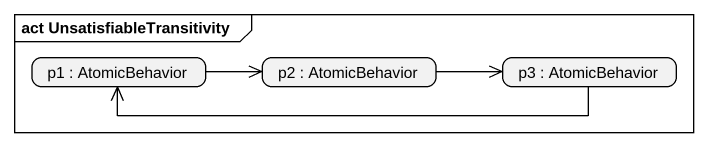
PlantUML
@startuml
mainframe act UnsatisfiableTransitivity
hide empty description
state "p1 : AtomicBehavior" as p1
state "p2 : AtomicBehavior" as p2
state "p3 : AtomicBehavior" as p3
p1 -right-> p2
p2 -right-> p3
p3 -left-> p1
@enduml
